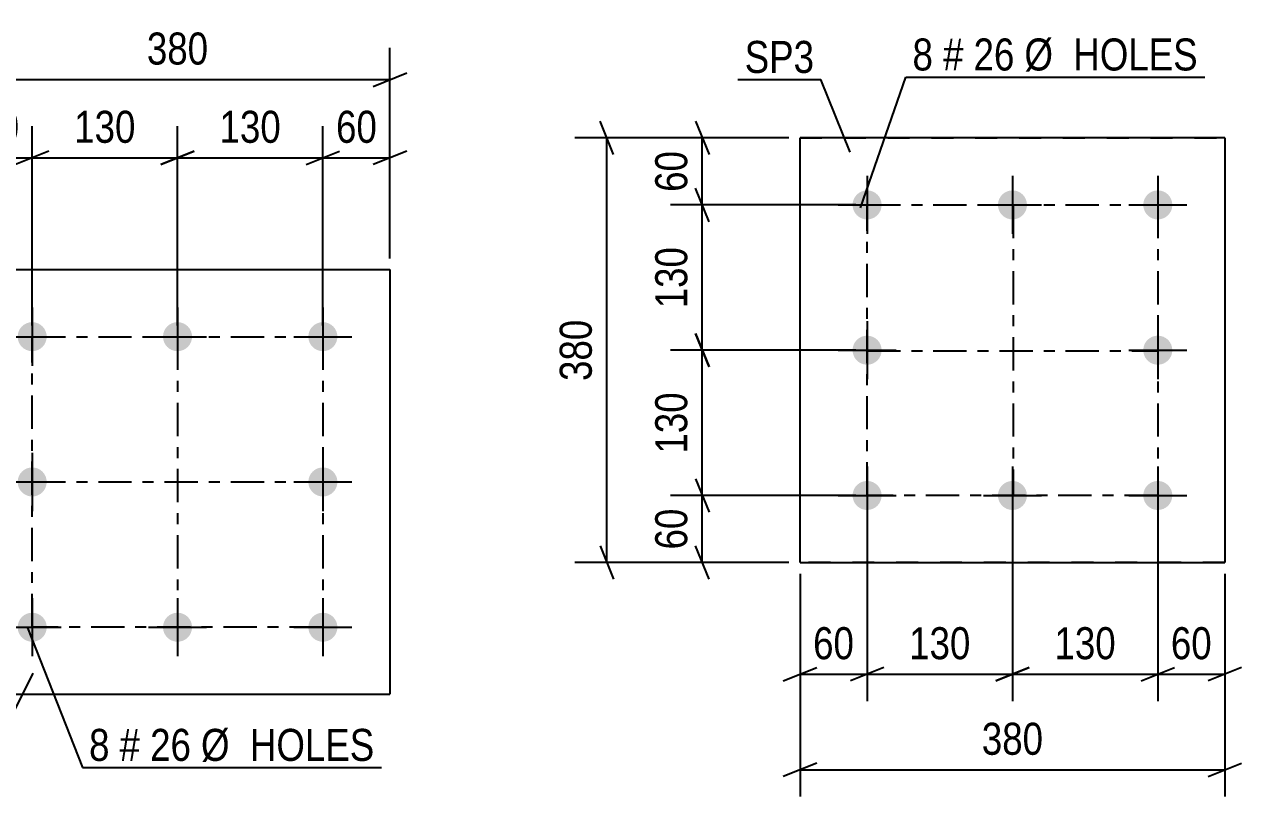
# Model space of a CAD drawing. Header units: millimetres. Extents: x 0 to 420, y 0 to 297.
# Drawn here: x 102 to 210.9, y 142.8 to 211.9 of the extents above; entities that cross this region are included whole.
import ezdxf

# ---------------------------------------------------------------- set-up
doc = ezdxf.new("R2010")
doc.units = ezdxf.units.MM
doc.linetypes.add('DXK_LINE_DOT2', pattern=[3.9198, 1.9599, -1.9599])
doc.linetypes.add('DXK_LINE_DOT3', pattern=[5.9187, 2.979, -0.9799, 0.9799, -0.9799])
doc.styles.add('Arial Narrow', font='ARIALN.TTF', dxfattribs={"height": 0.2})

# ---------------------------------------------------------------- blocks, each defined once
blk = doc.blocks.new('Bolt-283123493-8805 - 8799')
at = {"linetype": 'Continuous'}
for points in [[(102.7, 185.24, -1), (102.7, 182.64, -1)], [(115.7, 185.24, -1), (115.7, 182.64, -1)], [(128.7, 185.24, -1), (128.7, 182.64, -1)], [(102.7, 172.24, -1), (102.7, 169.64, -1)], [(128.7, 172.24, -1), (128.7, 169.64, -1)], [(102.7, 159.24, -1), (102.7, 156.64, -1)], [(115.7, 159.24, -1), (115.7, 156.64, -1)], [(128.7, 159.24, -1), (128.7, 156.64, -1)]]:
    blk.add_hatch(color=1, dxfattribs=at).paths.add_polyline_path(points)
at = {"color": 1, "linetype": 'Continuous'}
for p, q in [((102.7, 186.54), (102.7, 181.34)), ((115.7, 186.54), (115.7, 181.34)), ((128.7, 186.54), (128.7, 181.34)), ((100.1, 183.94), (105.3, 183.94)), ((113.1, 183.94), (118.3, 183.94)), ((126.1, 183.94), (131.3, 183.94)), ((102.7, 173.54), (102.7, 168.34)), ((128.7, 173.54), (128.7, 168.34)), ((100.1, 170.94), (105.3, 170.94)), ((126.1, 170.94), (131.3, 170.94)), ((102.7, 160.54), (102.7, 155.34)), ((115.7, 160.54), (115.7, 155.34)), ((128.7, 160.54), (128.7, 155.34)), ((100.1, 157.94), (105.3, 157.94)), ((113.1, 157.94), (118.3, 157.94)), ((126.1, 157.94), (131.3, 157.94))]:
    blk.add_line(p, q, dxfattribs=at)
blk = doc.blocks.new('Part-283123493-8810 - 8799')
at = {"color": 2, "linetype": 'Continuous'}
for p, q in [((96.7, 189.94), (96.7, 151.94)), ((96.7, 189.94), (134.7, 189.94)), ((134.7, 189.94), (134.7, 151.94)), ((96.7, 151.94), (134.7, 151.94))]:
    blk.add_line(p, q, dxfattribs=at)
blk = doc.blocks.new('Bolt-283123493-7695 - 7656')
at = {"linetype": 'Continuous'}
for points in [[(177.38, 197.03, -1), (177.38, 194.43, -1)], [(190.38, 197.03, -1), (190.38, 194.43, -1)], [(203.38, 197.03, -1), (203.38, 194.43, -1)], [(177.38, 184.03, -1), (177.38, 181.43, -1)], [(203.38, 184.03, -1), (203.38, 181.43, -1)], [(177.38, 171.03, -1), (177.38, 168.43, -1)], [(190.38, 171.03, -1), (190.38, 168.43, -1)], [(203.38, 171.03, -1), (203.38, 168.43, -1)]]:
    blk.add_hatch(color=1, dxfattribs=at).paths.add_polyline_path(points)
at = {"color": 1, "linetype": 'Continuous'}
for p, q in [((177.38, 198.33), (177.38, 193.13)), ((190.38, 198.33), (190.38, 193.13)), ((203.38, 198.33), (203.38, 193.13)), ((174.78, 195.73), (179.98, 195.73)), ((187.78, 195.73), (192.98, 195.73)), ((200.78, 195.73), (205.98, 195.73)), ((177.38, 185.33), (177.38, 180.13)), ((203.38, 185.33), (203.38, 180.13)), ((174.78, 182.73), (179.98, 182.73)), ((200.78, 182.73), (205.98, 182.73)), ((177.38, 172.33), (177.38, 167.13)), ((190.38, 172.33), (190.38, 167.13)), ((203.38, 172.33), (203.38, 167.13)), ((174.78, 169.73), (179.98, 169.73)), ((187.78, 169.73), (192.98, 169.73)), ((200.78, 169.73), (205.98, 169.73))]:
    blk.add_line(p, q, dxfattribs=at)
blk = doc.blocks.new('Part-283123493-7662 - 7656')
at = {"color": 2, "linetype": 'Continuous'}
for p, q in [((171.38, 163.73), (171.38, 201.73)), ((209.38, 201.73), (171.38, 201.73)), ((209.38, 201.73), (209.38, 163.73)), ((171.38, 163.73), (209.38, 163.73))]:
    blk.add_line(p, q, dxfattribs=at)
at = {"color": 7, "linetype": 'DXK_LINE_DOT2'}
for p, q in [((171.38, 201.73), (209.38, 201.73)), ((209.38, 163.73), (171.38, 163.73))]:
    blk.add_line(p, q, dxfattribs=at)
blk = doc.blocks.new('Rectangle-283123493-8897 - 8799')
at = {"color": 1, "linetype": 'DXK_LINE_DOT3'}
blk.add_lwpolyline([(102.7, 183.94), (128.7, 183.94), (128.7, 157.94), (102.7, 157.94), (102.7, 183.94)], close=True, dxfattribs=at)
blk = doc.blocks.new('Rectangle-283123493-7783 - 7656')
at = {"color": 1, "linetype": 'DXK_LINE_DOT3'}
blk.add_lwpolyline([(177.38, 195.73), (203.38, 195.73), (203.38, 169.73), (177.38, 169.73), (177.38, 195.73)], close=True, dxfattribs=at)
blk = doc.blocks.new('Line-283123493-8883 - 8799')
at = {"color": 1, "linetype": 'DXK_LINE_DOT3'}
blk.add_line((115.7, 183.94), (115.7, 157.94), dxfattribs=at)
blk = doc.blocks.new('Line-283123493-7769 - 7656')
at = {"color": 1, "linetype": 'DXK_LINE_DOT3'}
blk.add_line((190.44, 195.73), (190.44, 169.73), dxfattribs=at)
blk = doc.blocks.new('Line-283123493-8890 - 8799')
at = {"color": 1, "linetype": 'DXK_LINE_DOT3'}
blk.add_line((102.7, 170.94), (128.7, 170.94), dxfattribs=at)
blk = doc.blocks.new('Line-283123493-7776 - 7656')
at = {"color": 1, "linetype": 'DXK_LINE_DOT3'}
blk.add_line((177.38, 182.66), (203.38, 182.66), dxfattribs=at)
blk = doc.blocks.new('StraightDimension-283123493-8870 - 8799')
at = {"color": 7, "linetype": 'Continuous'}
for p, q in [((115.7, 184.94), (115.7, 202.79)), ((128.7, 184.94), (128.7, 202.79)), ((117.2, 200.54), (114.2, 199.34)), ((127.2, 199.34), (130.2, 200.54)), ((115.7, 199.94), (128.7, 199.94))]:
    blk.add_line(p, q, dxfattribs=at)
at = {"color": 0}
blk.add_wipeout([(125.55, 200.69), (125.55, 204.89), (118.86, 204.89), (118.86, 200.69)], dxfattribs=at)
at = {"color": 3, "style": 'Arial Narrow'}
blk.add_text('130', height=2.863, dxfattribs=at).set_placement((119.46, 201.29))
blk = doc.blocks.new('StraightDimension-283123493-8848 - 8799')
at = {"color": 7, "linetype": 'Continuous'}
for p, q in [((96.7, 190.94), (96.7, 202.79)), ((102.7, 184.94), (102.7, 202.79)), ((95.2, 199.34), (98.2, 200.54)), ((104.2, 200.54), (101.2, 199.34)), ((96.7, 199.94), (102.7, 199.94))]:
    blk.add_line(p, q, dxfattribs=at)
at = {"color": 0}
blk.add_wipeout([(102.13, 200.69), (102.13, 204.89), (97.28, 204.89), (97.28, 200.69)], dxfattribs=at)
at = {"color": 3, "style": 'Arial Narrow'}
blk.add_text('60', height=2.863, dxfattribs=at).set_placement((97.88, 201.29))
blk = doc.blocks.new('StraightDimension-283123493-8858 - 8799')
at = {"color": 7, "linetype": 'Continuous'}
for p, q in [((128.7, 184.94), (128.7, 202.79)), ((134.7, 190.94), (134.7, 202.79)), ((127.2, 199.34), (130.2, 200.54)), ((136.2, 200.54), (133.2, 199.34)), ((128.7, 199.94), (134.7, 199.94))]:
    blk.add_line(p, q, dxfattribs=at)
at = {"color": 0}
blk.add_wipeout([(134.13, 200.69), (134.13, 204.89), (129.28, 204.89), (129.28, 200.69)], dxfattribs=at)
at = {"color": 3, "style": 'Arial Narrow'}
blk.add_text('60', height=2.863, dxfattribs=at).set_placement((129.88, 201.29))
blk = doc.blocks.new('StraightDimension-283123493-8868 - 8799')
at = {"color": 7, "linetype": 'Continuous'}
for p, q in [((102.7, 184.94), (102.7, 202.79)), ((115.7, 184.94), (115.7, 202.79)), ((104.2, 200.54), (101.2, 199.34)), ((114.2, 199.34), (117.2, 200.54)), ((102.7, 199.94), (115.7, 199.94))]:
    blk.add_line(p, q, dxfattribs=at)
at = {"color": 0}
blk.add_wipeout([(112.55, 200.69), (112.55, 204.89), (105.86, 204.89), (105.86, 200.69)], dxfattribs=at)
at = {"color": 3, "style": 'Arial Narrow'}
blk.add_text('130', height=2.863, dxfattribs=at).set_placement((106.46, 201.29))
blk = doc.blocks.new('StraightDimension-283123493-8873 - 8799')
at = {"color": 7, "linetype": 'Continuous'}
for p, q in [((96.7, 190.94), (96.7, 209.79)), ((134.7, 190.94), (134.7, 209.79)), ((98.2, 207.54), (95.2, 206.34)), ((96.7, 206.94), (134.7, 206.94)), ((133.2, 206.34), (136.2, 207.54))]:
    blk.add_line(p, q, dxfattribs=at)
at = {"color": 0}
blk.add_wipeout([(119.05, 207.69), (119.05, 211.89), (112.36, 211.89), (112.36, 207.69)], dxfattribs=at)
at = {"color": 3, "style": 'Arial Narrow'}
blk.add_text('380', height=2.863, dxfattribs=at).set_placement((112.96, 208.29))
blk = doc.blocks.new('StraightDimension-283123493-7759 - 7656')
at = {"color": 7, "linetype": 'Continuous'}
for p, q in [((162.04, 171.23), (163.24, 168.23)), ((176.38, 169.73), (159.79, 169.73)), ((162.64, 163.73), (162.64, 169.73)), ((163.24, 162.23), (162.04, 165.23)), ((170.38, 163.73), (159.79, 163.73))]:
    blk.add_line(p, q, dxfattribs=at)
at = {"color": 0}
blk.add_wipeout([(161.89, 169.15), (157.69, 169.15), (157.69, 164.3), (161.89, 164.3)], dxfattribs=at)
at = {"color": 3, "style": 'Arial Narrow'}
blk.add_text('60', height=2.863, rotation=90.0002, dxfattribs=at).set_placement((161.29, 164.9))
blk = doc.blocks.new('StraightDimension-283123493-7698 - 7656')
at = {"color": 7, "linetype": 'Continuous'}
for p, q in [((154.7, 200.23), (153.5, 203.23)), ((170.38, 201.73), (151.25, 201.73)), ((154.1, 163.73), (154.1, 201.73)), ((153.5, 165.23), (154.7, 162.23)), ((170.38, 163.73), (151.25, 163.73))]:
    blk.add_line(p, q, dxfattribs=at)
at = {"color": 0}
blk.add_wipeout([(153.35, 186.07), (149.15, 186.07), (149.15, 179.38), (153.35, 179.38)], dxfattribs=at)
at = {"color": 3, "style": 'Arial Narrow'}
blk.add_text('380', height=2.863, rotation=90.0002, dxfattribs=at).set_placement((152.75, 179.98))
blk = doc.blocks.new('StraightDimension-283123493-7709 - 7656')
at = {"color": 7, "linetype": 'Continuous'}
for p, q in [((177.38, 168.73), (177.38, 151.33)), ((190.38, 168.73), (190.38, 151.33)), ((178.88, 154.33), (175.88, 153.13)), ((177.38, 153.73), (190.38, 153.73)), ((188.88, 153.13), (191.88, 154.33))]:
    blk.add_line(p, q, dxfattribs=at)
at = {"color": 0}
blk.add_wipeout([(187.22, 154.48), (187.22, 158.68), (180.54, 158.68), (180.54, 154.48)], dxfattribs=at)
at = {"color": 3, "style": 'Arial Narrow'}
blk.add_text('130', height=2.863, dxfattribs=at).set_placement((181.14, 155.08))
blk = doc.blocks.new('StraightDimension-283123493-7711 - 7656')
at = {"color": 7, "linetype": 'Continuous'}
for p, q in [((190.38, 168.73), (190.38, 151.33)), ((203.38, 168.73), (203.38, 151.33)), ((191.88, 154.33), (188.88, 153.13)), ((190.38, 153.73), (203.38, 153.73)), ((201.88, 153.13), (204.88, 154.33))]:
    blk.add_line(p, q, dxfattribs=at)
at = {"color": 0}
blk.add_wipeout([(200.22, 154.48), (200.22, 158.68), (193.54, 158.68), (193.54, 154.48)], dxfattribs=at)
at = {"color": 3, "style": 'Arial Narrow'}
blk.add_text('130', height=2.863, dxfattribs=at).set_placement((194.14, 155.08))
blk = doc.blocks.new('StraightDimension-283123493-7713 - 7656')
at = {"color": 7, "linetype": 'Continuous'}
for p, q in [((203.38, 168.73), (203.38, 151.33)), ((209.38, 162.73), (209.38, 151.33)), ((201.88, 153.13), (204.88, 154.33)), ((203.38, 153.73), (209.38, 153.73)), ((210.88, 154.33), (207.88, 153.13))]:
    blk.add_line(p, q, dxfattribs=at)
at = {"color": 0}
blk.add_wipeout([(208.81, 154.48), (208.81, 158.68), (203.95, 158.68), (203.95, 154.48)], dxfattribs=at)
at = {"color": 3, "style": 'Arial Narrow'}
blk.add_text('60', height=2.863, dxfattribs=at).set_placement((204.55, 155.08))
blk = doc.blocks.new('StraightDimension-283123493-7723 - 7656')
at = {"color": 7, "linetype": 'Continuous'}
for p, q in [((177.38, 168.73), (177.38, 151.33)), ((171.38, 162.73), (171.38, 151.33)), ((169.88, 153.13), (172.88, 154.33)), ((171.38, 153.73), (177.38, 153.73)), ((178.88, 154.33), (175.88, 153.13))]:
    blk.add_line(p, q, dxfattribs=at)
at = {"color": 0}
blk.add_wipeout([(176.81, 154.48), (176.81, 158.68), (171.95, 158.68), (171.95, 154.48)], dxfattribs=at)
at = {"color": 3, "style": 'Arial Narrow'}
blk.add_text('60', height=2.863, dxfattribs=at).set_placement((172.55, 155.08))
blk = doc.blocks.new('StraightDimension-283123493-7734 - 7656')
at = {"color": 7, "linetype": 'Continuous'}
for p, q in [((171.38, 162.73), (171.38, 142.78)), ((209.38, 162.73), (209.38, 142.78)), ((172.88, 145.78), (169.88, 144.58)), ((171.38, 145.18), (209.38, 145.18)), ((207.88, 144.58), (210.88, 145.78))]:
    blk.add_line(p, q, dxfattribs=at)
at = {"color": 0}
blk.add_wipeout([(193.72, 145.93), (193.72, 150.13), (187.04, 150.13), (187.04, 145.93)], dxfattribs=at)
at = {"color": 3, "style": 'Arial Narrow'}
blk.add_text('380', height=2.863, dxfattribs=at).set_placement((187.64, 146.53))
blk = doc.blocks.new('StraightDimension-283123493-7745 - 7656')
at = {"color": 7, "linetype": 'Continuous'}
for p, q in [((163.24, 181.23), (162.04, 184.23)), ((176.38, 182.73), (159.79, 182.73)), ((162.64, 169.73), (162.64, 182.73)), ((162.04, 171.23), (163.24, 168.23)), ((176.38, 169.73), (159.79, 169.73))]:
    blk.add_line(p, q, dxfattribs=at)
at = {"color": 0}
blk.add_wipeout([(161.89, 179.57), (157.69, 179.57), (157.69, 172.88), (161.89, 172.88)], dxfattribs=at)
at = {"color": 3, "style": 'Arial Narrow'}
blk.add_text('130', height=2.863, rotation=90.0002, dxfattribs=at).set_placement((161.29, 173.48))
blk = doc.blocks.new('StraightDimension-283123493-7747 - 7656')
at = {"color": 7, "linetype": 'Continuous'}
for p, q in [((163.24, 194.23), (162.04, 197.23)), ((176.38, 195.73), (159.79, 195.73)), ((162.64, 182.73), (162.64, 195.73)), ((162.04, 184.23), (163.24, 181.23)), ((176.38, 182.73), (159.79, 182.73))]:
    blk.add_line(p, q, dxfattribs=at)
at = {"color": 0}
blk.add_wipeout([(161.89, 192.57), (157.69, 192.57), (157.69, 185.88), (161.89, 185.88)], dxfattribs=at)
at = {"color": 3, "style": 'Arial Narrow'}
blk.add_text('130', height=2.863, rotation=90.0002, dxfattribs=at).set_placement((161.29, 186.48))
blk = doc.blocks.new('StraightDimension-283123493-7749 - 7656')
at = {"color": 7, "linetype": 'Continuous'}
for p, q in [((162.04, 203.23), (163.24, 200.23)), ((170.38, 201.73), (159.79, 201.73)), ((162.64, 195.73), (162.64, 201.73)), ((163.24, 194.23), (162.04, 197.23)), ((176.38, 195.73), (159.79, 195.73))]:
    blk.add_line(p, q, dxfattribs=at)
at = {"color": 0}
blk.add_wipeout([(161.89, 201.15), (157.69, 201.15), (157.69, 196.3), (161.89, 196.3)], dxfattribs=at)
at = {"color": 3, "style": 'Arial Narrow'}
blk.add_text('60', height=2.863, rotation=90.0002, dxfattribs=at).set_placement((161.29, 196.9))
blk = doc.blocks.new('Mark-283123493-8801 - 8799')
at = {"color": 7, "linetype": 'Continuous'}
for p, q in [((102.29, 157.88), (107.19, 145.38)), ((107.19, 145.38), (133.93, 145.38))]:
    blk.add_line(p, q, dxfattribs=at)
at = {"color": 0}
for points in [[(109.62, 145.98), (109.62, 148.98), (107.79, 148.98), (107.79, 145.98)], [(112.35, 145.98), (112.35, 148.98), (110.52, 148.98), (110.52, 145.98)], [(116.9, 145.98), (116.9, 148.98), (113.25, 148.98), (113.25, 145.98)], [(133.33, 145.98), (133.33, 148.98), (117.8, 148.98), (117.8, 145.98)]]:
    blk.add_wipeout(points, dxfattribs=at)
for points in [[(109.62, 145.98), (109.62, 148.98), (107.79, 148.98), (107.79, 145.98)], [(112.35, 145.98), (112.35, 148.98), (110.52, 148.98), (110.52, 145.98)], [(116.9, 145.98), (116.9, 148.98), (113.25, 148.98), (113.25, 145.98)], [(133.33, 145.98), (133.33, 148.98), (117.8, 148.98), (117.8, 145.98)]]:
    blk.add_wipeout(points, dxfattribs=at)
at = {"color": 3, "style": 'Arial Narrow'}
for s, height, p in [('8', 2.86, (107.79, 145.98)), ('#', 2.86, (110.52, 145.98)), ('26', 2.863, (113.25, 145.98)), ('Ø  HOLES', 2.863, (117.8, 145.98))]:
    blk.add_text(s, height=height, dxfattribs=at).set_placement(p)
blk = doc.blocks.new('Mark-283123493-8806 - 8799')
at = {"color": 30, "linetype": 'Continuous'}
for p in [(102.75, 153.82), (89.4, 145.55)]:
    blk.add_line(p, (98.64, 145.55), dxfattribs=at)
at = {"color": 0}
blk.add_wipeout([(98.04, 146.15), (98.04, 149.15), (90, 149.15), (90, 146.15)], dxfattribs=at)
blk.add_wipeout([(98.04, 146.15), (98.04, 149.15), (90, 149.15), (90, 146.15)], dxfattribs=at)
at = {"color": 3, "style": 'Arial Narrow'}
blk.add_text('SP12', height=2.863, dxfattribs=at).set_placement((90, 146.15))
blk = doc.blocks.new('Mark-283123493-7658 - 7656')
at = {"color": 30, "linetype": 'Continuous'}
for p in [(165.83, 206.94), (175.85, 200.46)]:
    blk.add_line(p, (173.24, 206.94), dxfattribs=at)
at = {"color": 0}
blk.add_wipeout([(172.64, 207.54), (172.64, 210.54), (166.43, 210.54), (166.43, 207.54)], dxfattribs=at)
blk.add_wipeout([(172.64, 207.54), (172.64, 210.54), (166.43, 210.54), (166.43, 207.54)], dxfattribs=at)
at = {"color": 3, "style": 'Arial Narrow'}
blk.add_text('SP3', height=2.863, dxfattribs=at).set_placement((166.43, 207.54))
blk = doc.blocks.new('Mark-283123493-7691 - 7656')
at = {"color": 7, "linetype": 'Continuous'}
for p, q in [((176.78, 195.46), (180.84, 207.16)), ((180.84, 207.16), (207.58, 207.16))]:
    blk.add_line(p, q, dxfattribs=at)
at = {"color": 0}
for points in [[(183.27, 207.76), (183.27, 210.76), (181.44, 210.76), (181.44, 207.76)], [(186, 207.76), (186, 210.76), (184.17, 210.76), (184.17, 207.76)], [(190.55, 207.76), (190.55, 210.76), (186.9, 210.76), (186.9, 207.76)], [(206.98, 207.76), (206.98, 210.76), (191.45, 210.76), (191.45, 207.76)]]:
    blk.add_wipeout(points, dxfattribs=at)
for points in [[(183.27, 207.76), (183.27, 210.76), (181.44, 210.76), (181.44, 207.76)], [(186, 207.76), (186, 210.76), (184.17, 210.76), (184.17, 207.76)], [(190.55, 207.76), (190.55, 210.76), (186.9, 210.76), (186.9, 207.76)], [(206.98, 207.76), (206.98, 210.76), (191.45, 210.76), (191.45, 207.76)]]:
    blk.add_wipeout(points, dxfattribs=at)
at = {"color": 3, "style": 'Arial Narrow'}
for s, height, p in [('8', 2.86, (181.44, 207.76)), ('#', 2.86, (184.17, 207.76)), ('26', 2.863, (186.9, 207.76)), ('Ø  HOLES', 2.863, (191.45, 207.76))]:
    blk.add_text(s, height=height, dxfattribs=at).set_placement(p)

msp = doc.modelspace()

# ---------------------------------------------------------------- block references
for name in ['Part-283123493-7662 - 7656', 'Bolt-283123493-7695 - 7656', 'Rectangle-283123493-7783 - 7656', 'Line-283123493-7769 - 7656', 'Part-283123493-8810 - 8799', 'Bolt-283123493-8805 - 8799', 'Rectangle-283123493-8897 - 8799', 'Line-283123493-8883 - 8799', 'Line-283123493-7776 - 7656', 'Line-283123493-8890 - 8799']:
    msp.add_blockref(name, (0, 0))

# ---------------------------------------------------------------- next in the draw order: block references
for name in ['StraightDimension-283123493-8848 - 8799', 'StraightDimension-283123493-8870 - 8799', 'StraightDimension-283123493-7759 - 7656', 'Mark-283123493-8801 - 8799']:
    msp.add_blockref(name, (0, 0))

# ---------------------------------------------------------------- next in the draw order: block references
for name in ['StraightDimension-283123493-8868 - 8799', 'StraightDimension-283123493-8858 - 8799', 'StraightDimension-283123493-7698 - 7656', 'StraightDimension-283123493-7709 - 7656', 'Mark-283123493-8806 - 8799']:
    msp.add_blockref(name, (0, 0))

# ---------------------------------------------------------------- next in the draw order: block references
for name in ['StraightDimension-283123493-8873 - 8799', 'StraightDimension-283123493-7723 - 7656', 'StraightDimension-283123493-7711 - 7656']:
    msp.add_blockref(name, (0, 0))

# ---------------------------------------------------------------- next in the draw order: block references
for name in ['StraightDimension-283123493-7745 - 7656', 'StraightDimension-283123493-7713 - 7656']:
    msp.add_blockref(name, (0, 0))

# ---------------------------------------------------------------- next in the draw order: block references
for name in ['StraightDimension-283123493-7747 - 7656', 'StraightDimension-283123493-7734 - 7656']:
    msp.add_blockref(name, (0, 0))

# ---------------------------------------------------------------- next in the draw order: block references
msp.add_blockref('StraightDimension-283123493-7749 - 7656', (0, 0))

# ---------------------------------------------------------------- next in the draw order: block references
for name in ['Mark-283123493-7658 - 7656', 'Mark-283123493-7691 - 7656']:
    msp.add_blockref(name, (0, 0))

doc.saveas('drawing.dxf')
